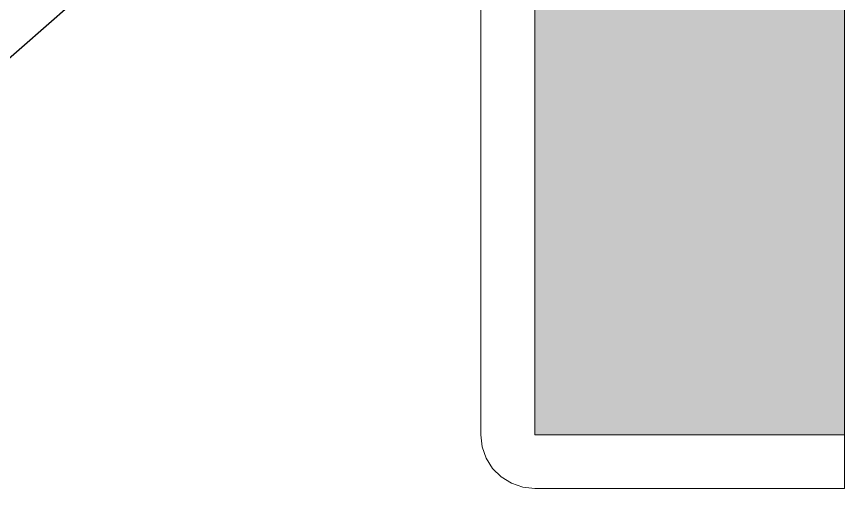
# Model space of a CAD drawing. Header units: metres. Extents: x -5 to 264, y -2 to 18.
# Drawn here: x 11.39994 to 11.42302, y 13.57295 to 13.58687 of the extents above; entities that cross this region are included whole.
import ezdxf

# ---------------------------------------------------------------- set-up
doc = ezdxf.new("R2010")
doc.units = ezdxf.units.M
for name, color, linetype, lineweight in [('A-ROOF', 7, 'Continuous', 9), ('A-ROOF-1', 7, 'Continuous', 25), ('S-BEAM', 7, 'Continuous', 5), ('S-BEAM-3', 7, 'Continuous', 15)]:
    doc.layers.add(name, color=color, linetype=linetype, lineweight=lineweight)
doc.layers.add('S-BEAM-1', color=7, linetype='Continuous', lineweight=5, true_color=0xe9e9e9)

# ---------------------------------------------------------------- blocks, each defined once
blk = doc.blocks.new('Telhados 1 - Telhados 1-4018348-CORTE A_A')
at = {"layer": 'A-ROOF-1', "flags": 128}
blk.add_lwpolyline([(10.398557, 13.586559), (10.468369, 13.525508), (10.545545, 13.47408), (10.628767, 13.433156), (10.716615, 13.403431), (10.807588, 13.385416), (10.900133, 13.379416), (10.992671, 13.385535), (11.08362, 13.403667), (11.17143, 13.433504), (11.254599, 13.474536), (11.331709, 13.526062), (11.401443, 13.587202)], dxfattribs=at)
blk = doc.blocks.new('MK_JOIST_R01 - MK_JOIST_36_-V56-CORTE A_A')
at = {"layer": 'S-BEAM-1'}
blk.add_hatch(color=256, dxfattribs=at).paths.add_polyline_path([(0.623019, 13.575202), (0.623019, 13.605728), (0.614386, 13.59457), (0.614386, 13.575202)])
at = {"layer": 'S-BEAM'}
blk.add_line((0.623019, 13.575202), (0.623019, 13.605728), dxfattribs=at)
at = {"layer": 'S-BEAM-3'}
for p, q in [((0.612886, 13.597095), (0.612886, 13.575202)), ((0.614386, 13.575202), (0.614386, 13.597095)), ((0.623019, 13.575202), (0.614386, 13.575202)), ((0.623019, 13.573702), (0.623019, 13.575202)), ((0.614386, 13.573702), (0.623019, 13.573702))]:
    blk.add_line(p, q, dxfattribs=at)
at = {"layer": 'S-BEAM-3', "flags": 128}
blk.add_lwpolyline([(0.612886, 13.575202), (0.612923, 13.574868), (0.613034, 13.574551), (0.613213, 13.574266), (0.613451, 13.574029), (0.613735, 13.57385), (0.614052, 13.573739), (0.614386, 13.573702)], dxfattribs=at)

msp = doc.modelspace()

# ---------------------------------------------------------------- block references
at = {"layer": 'A-ROOF'}
msp.add_blockref('Telhados 1 - Telhados 1-4018348-CORTE A_A', (0, 0), dxfattribs=at)
at = {"layer": 'S-BEAM'}
msp.add_blockref('MK_JOIST_R01 - MK_JOIST_36_-V56-CORTE A_A', (10.8, 0), dxfattribs=at)

doc.saveas('drawing.dxf')
